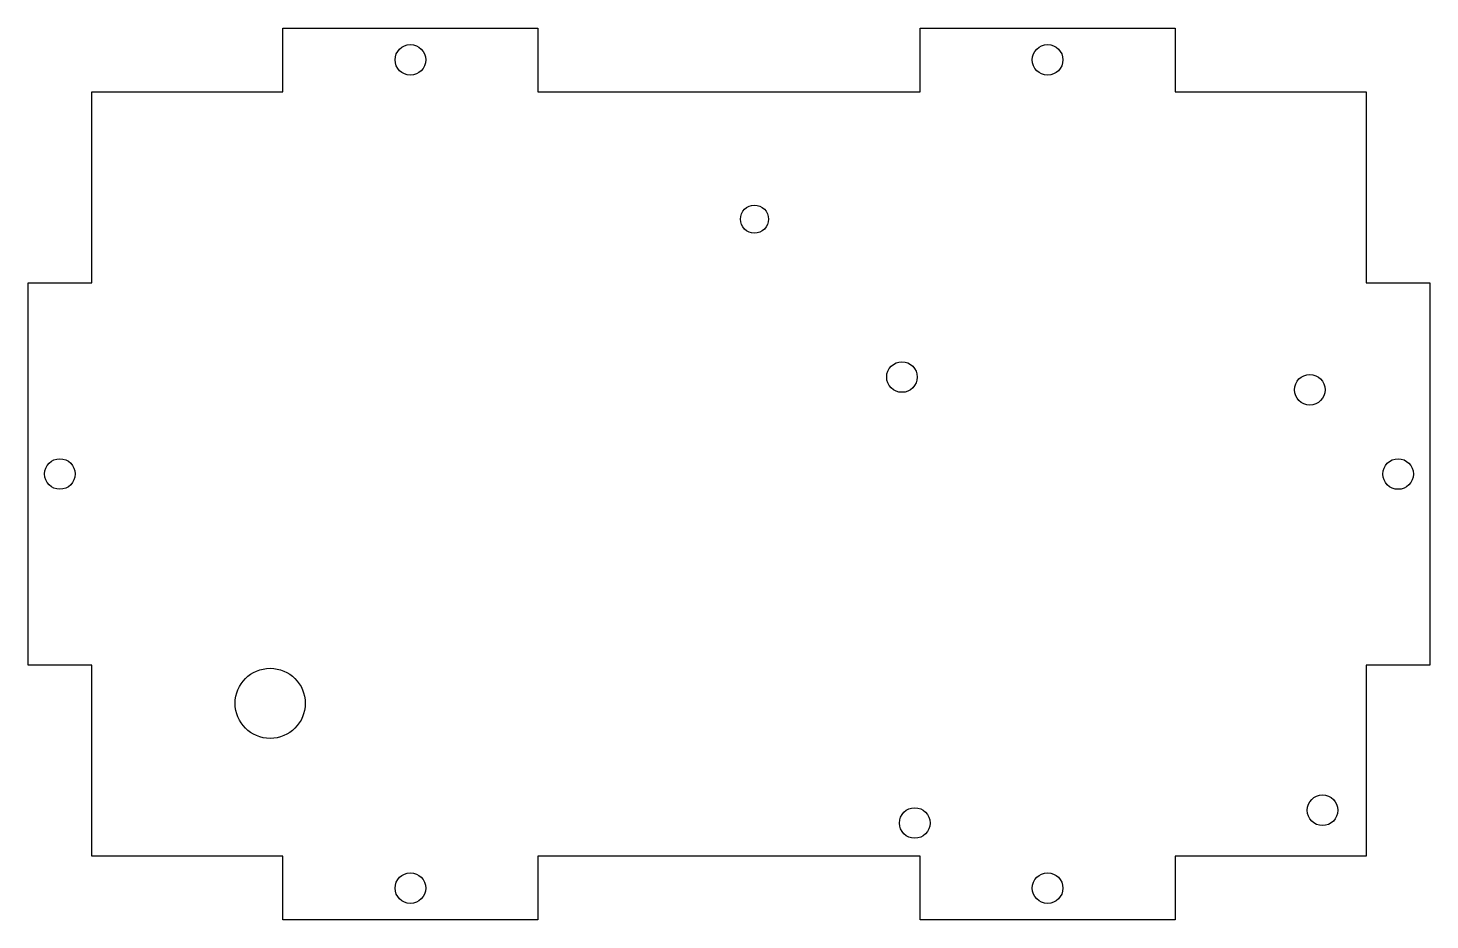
# Model space of a CAD drawing. Header units: inches. Extents: x -5.25 to 0.25, y 0.25 to 3.75.
import ezdxf

# ---------------------------------------------------------------- set-up
doc = ezdxf.new("R2010")
doc.units = ezdxf.units.IN
doc.layers.get('0').update_dxf_attribs({"linetype": 'CONTINUOUS'})

msp = doc.modelspace()

# ---------------------------------------------------------------- linework, layer by layer
msp.add_lwpolyline([(0.25, 1.2496), (0, 1.25), (0, 0.5), (-0.75, 0.5), (-0.75, 0.25), (-1.75, 0.25), (-1.75, 0.5), (-3.25, 0.5), (-3.25, 0.25), (-4.25, 0.25), (-4.25, 0.5), (-5, 0.5), (-5, 1.25), (-5.25, 1.25), (-5.25, 2.75), (-5, 2.75), (-5, 3.5), (-4.25, 3.5), (-4.25, 3.75), (-3.25, 3.75), (-3.25, 3.5), (-1.75, 3.5), (-1.75, 3.75), (-0.75, 3.75), (-0.75, 3.5), (0, 3.5), (0, 2.75), (0.25, 2.75)], close=True)
for centre, radius in [((-3.75, 3.625), 0.06), ((-1.25, 3.625), 0.06), ((-2.4, 3), 0.055), ((-1.8214, 2.3805), 0.06), ((-0.2214, 2.3305), 0.06), ((-5.125, 2), 0.06), ((0.125, 1.9999), 0.06), ((-4.3, 1.1), 0.1375), ((-0.1714, 0.6805), 0.06), ((-1.7714, 0.6305), 0.06), ((-3.75, 0.375), 0.06), ((-1.25, 0.375), 0.06)]:
    msp.add_circle(centre, radius)

doc.saveas('drawing.dxf')
